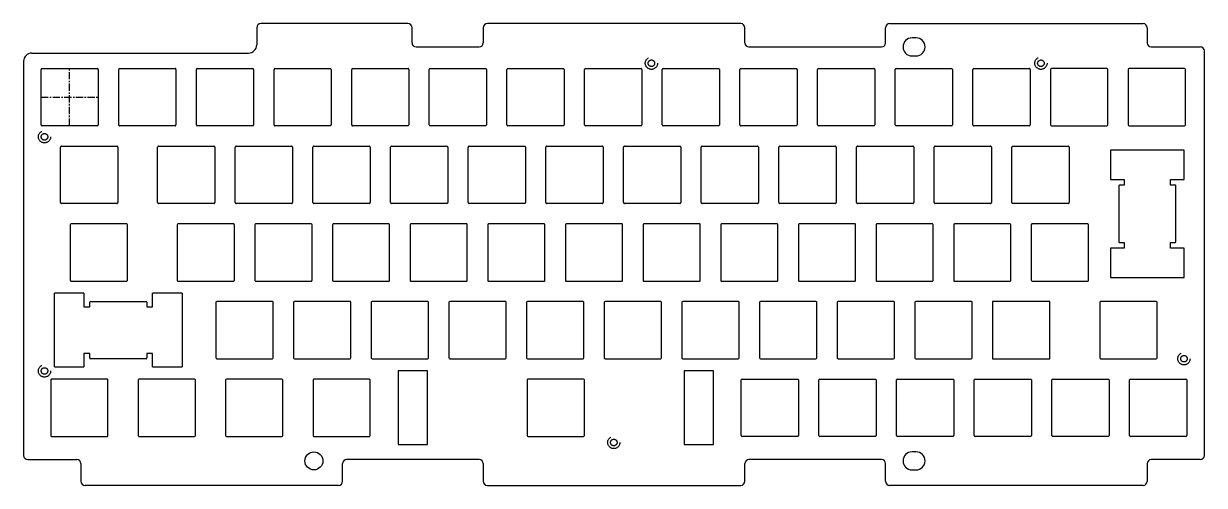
# Model space of a CAD drawing. Header units: millimetres. Extents: x 1341 to 3576, y -414 to 1667.
# Drawn here: x 3287.3 to 3576.2, y 1553.9 to 1666.9 of the extents above; entities that cross this region are included whole.
import ezdxf

# ---------------------------------------------------------------- set-up
doc = ezdxf.new("R2010")
doc.units = ezdxf.units.MM
doc.linetypes.add('CENTER', pattern=[50.8, 31.75, -6.35, 6.35, -6.35])
doc.linetypes.add('HIDDEN', pattern=[9.525, 6.35, -3.175])
doc.layers.add('DEFAULT_2', color=8, linetype='HIDDEN')

msp = doc.modelspace()

# ---------------------------------------------------------------- linework, layer by layer
at = {"color": 6, "linetype": 'Continuous'}
for p, q in [((3344.31, 1665.91), (3344.31, 1661.71)), ((3381.31, 1666.91), (3345.31, 1666.91)), ((3382.31, 1662.21), (3382.31, 1665.91)), ((3399.747, 1665.91), (3399.747, 1662.21)), ((3462.747, 1666.91), (3400.747, 1666.91)), ((3463.747, 1662.21), (3463.747, 1665.91)), ((3498.185, 1662.21), (3498.185, 1665.91)), ((3499.185, 1666.91), (3561.185, 1666.91)), ((3562.185, 1665.91), (3562.185, 1662.21)), ((3383.31, 1661.21), (3398.747, 1661.21)), ((3464.747, 1661.21), (3497.185, 1661.21)), ((3505.65, 1663.41), (3504.65, 1663.41)), ((3563.185, 1661.21), (3575.185, 1661.21)), ((3289.279, 1659.71), (3342.31, 1659.71)), ((3504.65, 1659.01), (3505.65, 1659.01)), ((3576.185, 1561.24), (3576.185, 1660.21)), ((3287.279, 1657.71), (3287.279, 1561.24)), ((3291.545, 1642.11), (3291.545, 1655.71)), ((3291.745, 1655.91), (3305.345, 1655.91)), ((3305.545, 1655.71), (3305.545, 1642.11)), ((3310.545, 1642.11), (3310.545, 1655.71)), ((3310.745, 1655.91), (3324.345, 1655.91)), ((3324.545, 1655.71), (3324.545, 1642.11)), ((3329.545, 1642.11), (3329.545, 1655.71)), ((3329.745, 1655.91), (3343.345, 1655.91)), ((3343.545, 1655.71), (3343.545, 1642.11)), ((3348.545, 1642.11), (3348.545, 1655.71)), ((3348.745, 1655.91), (3362.345, 1655.91)), ((3362.545, 1655.71), (3362.545, 1642.11)), ((3367.545, 1642.11), (3367.545, 1655.71)), ((3367.745, 1655.91), (3381.345, 1655.91)), ((3381.545, 1655.71), (3381.545, 1642.11)), ((3386.545, 1642.11), (3386.545, 1655.71)), ((3386.745, 1655.91), (3400.345, 1655.91)), ((3400.545, 1655.71), (3400.545, 1642.11)), ((3405.545, 1642.11), (3405.545, 1655.71)), ((3405.745, 1655.91), (3419.345, 1655.91)), ((3419.545, 1655.71), (3419.545, 1642.11)), ((3424.545, 1642.11), (3424.545, 1655.71)), ((3424.745, 1655.91), (3438.345, 1655.91)), ((3438.545, 1655.71), (3438.545, 1642.11)), ((3443.545, 1642.11), (3443.545, 1655.71)), ((3443.745, 1655.91), (3457.345, 1655.91)), ((3457.545, 1655.71), (3457.545, 1642.11)), ((3462.545, 1642.11), (3462.545, 1655.71)), ((3462.745, 1655.91), (3476.345, 1655.91)), ((3476.545, 1655.71), (3476.545, 1642.11)), ((3481.545, 1642.11), (3481.545, 1655.71)), ((3481.745, 1655.91), (3495.345, 1655.91)), ((3495.545, 1655.71), (3495.545, 1642.11)), ((3500.545, 1642.11), (3500.545, 1655.71)), ((3500.745, 1655.91), (3514.345, 1655.91)), ((3514.545, 1655.71), (3514.545, 1642.11)), ((3519.545, 1642.11), (3519.545, 1655.71)), ((3519.745, 1655.91), (3533.345, 1655.91)), ((3533.545, 1655.71), (3533.545, 1642.11)), ((3538.545, 1655.71), (3538.545, 1642.11)), ((3552.345, 1655.91), (3538.745, 1655.91)), ((3552.545, 1642.11), (3552.545, 1655.71)), ((3557.545, 1655.71), (3557.545, 1642.11)), ((3571.345, 1655.91), (3557.745, 1655.91)), ((3571.545, 1642.11), (3571.545, 1655.71)), ((3305.345, 1641.91), (3291.745, 1641.91)), ((3324.345, 1641.91), (3310.745, 1641.91)), ((3343.345, 1641.91), (3329.745, 1641.91)), ((3362.345, 1641.91), (3348.745, 1641.91)), ((3381.345, 1641.91), (3367.745, 1641.91)), ((3400.345, 1641.91), (3386.745, 1641.91)), ((3419.345, 1641.91), (3405.745, 1641.91)), ((3438.345, 1641.91), (3424.745, 1641.91)), ((3457.345, 1641.91), (3443.745, 1641.91)), ((3476.345, 1641.91), (3462.745, 1641.91)), ((3495.345, 1641.91), (3481.745, 1641.91)), ((3514.345, 1641.91), (3500.745, 1641.91)), ((3533.345, 1641.91), (3519.745, 1641.91)), ((3538.745, 1641.91), (3552.345, 1641.91)), ((3557.745, 1641.91), (3571.345, 1641.91)), ((3296.31, 1623.11), (3296.31, 1636.71)), ((3296.51, 1636.91), (3310.11, 1636.91)), ((3310.31, 1636.71), (3310.31, 1623.11)), ((3320.075, 1623.11), (3320.075, 1636.71)), ((3320.275, 1636.91), (3333.875, 1636.91)), ((3334.075, 1636.71), (3334.075, 1623.11)), ((3339.075, 1623.11), (3339.075, 1636.71)), ((3339.275, 1636.91), (3352.875, 1636.91)), ((3353.075, 1636.71), (3353.075, 1623.11)), ((3358.075, 1623.11), (3358.075, 1636.71)), ((3358.275, 1636.91), (3371.875, 1636.91)), ((3372.075, 1636.71), (3372.075, 1623.11)), ((3377.075, 1623.11), (3377.075, 1636.71)), ((3377.275, 1636.91), (3390.875, 1636.91)), ((3391.075, 1636.71), (3391.075, 1623.11)), ((3396.075, 1623.11), (3396.075, 1636.71)), ((3396.275, 1636.91), (3409.875, 1636.91)), ((3410.075, 1636.71), (3410.075, 1623.11)), ((3415.075, 1623.11), (3415.075, 1636.71)), ((3415.275, 1636.91), (3428.875, 1636.91)), ((3429.075, 1636.71), (3429.075, 1623.11)), ((3434.075, 1623.11), (3434.075, 1636.71)), ((3434.275, 1636.91), (3447.875, 1636.91)), ((3448.075, 1636.71), (3448.075, 1623.11)), ((3453.075, 1623.11), (3453.075, 1636.71)), ((3453.275, 1636.91), (3466.875, 1636.91)), ((3467.075, 1636.71), (3467.075, 1623.11)), ((3472.075, 1623.11), (3472.075, 1636.71)), ((3472.275, 1636.91), (3485.875, 1636.91)), ((3486.075, 1636.71), (3486.075, 1623.11)), ((3491.075, 1623.11), (3491.075, 1636.71)), ((3491.275, 1636.91), (3504.875, 1636.91)), ((3505.075, 1636.71), (3505.075, 1623.11)), ((3510.075, 1623.11), (3510.075, 1636.71)), ((3510.275, 1636.91), (3523.875, 1636.91)), ((3524.075, 1636.71), (3524.075, 1623.11)), ((3529.075, 1623.11), (3529.075, 1636.71)), ((3529.275, 1636.91), (3542.875, 1636.91)), ((3543.075, 1636.71), (3543.075, 1623.11)), ((3571.23, 1635.97), (3553.23, 1635.97)), ((3553.23, 1635.97), (3553.23, 1628.77)), ((3571.23, 1628.77), (3571.23, 1635.97)), ((3553.23, 1628.77), (3556.53, 1628.77)), ((3555.23, 1627.17), (3555.23, 1613.57)), ((3556.53, 1627.37), (3555.43, 1627.37)), ((3556.53, 1628.77), (3556.53, 1627.37)), ((3567.93, 1628.77), (3571.23, 1628.77)), ((3567.93, 1627.37), (3567.93, 1628.77)), ((3569.03, 1627.37), (3567.93, 1627.37)), ((3569.23, 1613.57), (3569.23, 1627.17)), ((3310.11, 1622.91), (3296.51, 1622.91)), ((3333.875, 1622.91), (3320.275, 1622.91)), ((3352.875, 1622.91), (3339.275, 1622.91)), ((3371.875, 1622.91), (3358.275, 1622.91)), ((3390.875, 1622.91), (3377.275, 1622.91)), ((3409.875, 1622.91), (3396.275, 1622.91)), ((3428.875, 1622.91), (3415.275, 1622.91)), ((3447.875, 1622.91), (3434.275, 1622.91)), ((3466.875, 1622.91), (3453.275, 1622.91)), ((3485.875, 1622.91), (3472.275, 1622.91)), ((3504.875, 1622.91), (3491.275, 1622.91)), ((3523.875, 1622.91), (3510.275, 1622.91)), ((3542.875, 1622.91), (3529.275, 1622.91)), ((3312.495, 1617.91), (3298.895, 1617.91)), ((3338.64, 1617.91), (3325.04, 1617.91)), ((3357.64, 1617.91), (3344.04, 1617.91)), ((3376.64, 1617.91), (3363.04, 1617.91)), ((3395.64, 1617.91), (3382.04, 1617.91)), ((3414.64, 1617.91), (3401.04, 1617.91)), ((3433.64, 1617.91), (3420.04, 1617.91)), ((3452.64, 1617.91), (3439.04, 1617.91)), ((3471.64, 1617.91), (3458.04, 1617.91)), ((3490.64, 1617.91), (3477.04, 1617.91)), ((3509.64, 1617.91), (3496.04, 1617.91)), ((3528.64, 1617.91), (3515.04, 1617.91)), ((3547.64, 1617.91), (3534.04, 1617.91)), ((3298.695, 1617.71), (3298.695, 1604.11)), ((3312.695, 1604.11), (3312.695, 1617.71)), ((3324.84, 1617.71), (3324.84, 1604.11)), ((3338.84, 1604.11), (3338.84, 1617.71)), ((3343.84, 1617.71), (3343.84, 1604.11)), ((3357.84, 1604.11), (3357.84, 1617.71)), ((3362.84, 1617.71), (3362.84, 1604.11)), ((3376.84, 1604.11), (3376.84, 1617.71)), ((3381.84, 1617.71), (3381.84, 1604.11)), ((3395.84, 1604.11), (3395.84, 1617.71)), ((3400.84, 1617.71), (3400.84, 1604.11)), ((3414.84, 1604.11), (3414.84, 1617.71)), ((3419.84, 1617.71), (3419.84, 1604.11)), ((3433.84, 1604.11), (3433.84, 1617.71)), ((3438.84, 1617.71), (3438.84, 1604.11)), ((3452.84, 1604.11), (3452.84, 1617.71)), ((3457.84, 1617.71), (3457.84, 1604.11)), ((3471.84, 1604.11), (3471.84, 1617.71)), ((3476.84, 1617.71), (3476.84, 1604.11)), ((3490.84, 1604.11), (3490.84, 1617.71)), ((3495.84, 1617.71), (3495.84, 1604.11)), ((3509.84, 1604.11), (3509.84, 1617.71)), ((3514.84, 1617.71), (3514.84, 1604.11)), ((3528.84, 1604.11), (3528.84, 1617.71)), ((3533.84, 1617.71), (3533.84, 1604.11)), ((3547.84, 1604.11), (3547.84, 1617.71)), ((3555.43, 1613.37), (3556.53, 1613.37)), ((3556.53, 1613.37), (3556.53, 1611.97)), ((3567.93, 1613.37), (3569.03, 1613.37)), ((3567.93, 1611.97), (3567.93, 1613.37)), ((3556.53, 1611.97), (3553.23, 1611.97)), ((3553.23, 1611.97), (3553.23, 1604.77)), ((3571.23, 1611.97), (3567.93, 1611.97)), ((3571.23, 1604.77), (3571.23, 1611.97)), ((3298.895, 1603.91), (3312.495, 1603.91)), ((3325.04, 1603.91), (3338.64, 1603.91)), ((3344.04, 1603.91), (3357.64, 1603.91)), ((3363.04, 1603.91), (3376.64, 1603.91)), ((3382.04, 1603.91), (3395.64, 1603.91)), ((3401.04, 1603.91), (3414.64, 1603.91)), ((3420.04, 1603.91), (3433.64, 1603.91)), ((3439.04, 1603.91), (3452.64, 1603.91)), ((3458.04, 1603.91), (3471.64, 1603.91)), ((3477.04, 1603.91), (3490.64, 1603.91)), ((3496.04, 1603.91), (3509.64, 1603.91)), ((3515.04, 1603.91), (3528.64, 1603.91)), ((3534.04, 1603.91), (3547.64, 1603.91)), ((3553.23, 1604.77), (3571.23, 1604.77)), ((3294.845, 1582.91), (3294.845, 1600.91)), ((3302.045, 1600.91), (3294.845, 1600.91)), ((3302.045, 1600.91), (3302.045, 1597.61)), ((3318.845, 1597.61), (3318.845, 1600.91)), ((3326.045, 1600.91), (3318.845, 1600.91)), ((3326.045, 1600.91), (3326.045, 1582.91)), ((3303.445, 1597.61), (3303.445, 1598.71)), ((3303.645, 1598.91), (3317.245, 1598.91)), ((3317.445, 1598.71), (3317.445, 1597.61)), ((3334.35, 1598.71), (3334.35, 1585.11)), ((3348.15, 1598.91), (3334.55, 1598.91)), ((3348.35, 1585.11), (3348.35, 1598.71)), ((3353.35, 1598.71), (3353.35, 1585.11)), ((3367.15, 1598.91), (3353.55, 1598.91)), ((3367.35, 1585.11), (3367.35, 1598.71)), ((3372.35, 1598.71), (3372.35, 1585.11)), ((3386.15, 1598.91), (3372.55, 1598.91)), ((3386.35, 1585.11), (3386.35, 1598.71)), ((3391.35, 1598.71), (3391.35, 1585.11)), ((3405.15, 1598.91), (3391.55, 1598.91)), ((3405.35, 1585.11), (3405.35, 1598.71)), ((3410.35, 1598.71), (3410.35, 1585.11)), ((3424.15, 1598.91), (3410.55, 1598.91)), ((3424.35, 1585.11), (3424.35, 1598.71)), ((3429.35, 1598.71), (3429.35, 1585.11)), ((3443.15, 1598.91), (3429.55, 1598.91)), ((3443.35, 1585.11), (3443.35, 1598.71)), ((3448.35, 1598.71), (3448.35, 1585.11)), ((3462.15, 1598.91), (3448.55, 1598.91)), ((3462.35, 1585.11), (3462.35, 1598.71)), ((3467.35, 1598.71), (3467.35, 1585.11)), ((3481.15, 1598.91), (3467.55, 1598.91)), ((3481.35, 1585.11), (3481.35, 1598.71)), ((3486.35, 1598.71), (3486.35, 1585.11)), ((3500.15, 1598.91), (3486.55, 1598.91)), ((3500.35, 1585.11), (3500.35, 1598.71)), ((3505.35, 1598.71), (3505.35, 1585.11)), ((3519.15, 1598.91), (3505.55, 1598.91)), ((3519.35, 1585.11), (3519.35, 1598.71)), ((3538.35, 1598.91), (3524.35, 1598.91)), ((3524.35, 1598.91), (3524.35, 1584.91)), ((3538.35, 1584.91), (3538.35, 1598.91)), ((3550.6, 1598.71), (3550.6, 1585.11)), ((3564.4, 1598.91), (3550.8, 1598.91)), ((3564.6, 1585.11), (3564.6, 1598.71)), ((3302.045, 1597.61), (3303.445, 1597.61)), ((3317.445, 1597.61), (3318.845, 1597.61)), ((3302.045, 1586.21), (3302.045, 1582.91)), ((3303.445, 1586.21), (3302.045, 1586.21)), ((3303.445, 1585.11), (3303.445, 1586.21)), ((3317.445, 1586.21), (3317.445, 1585.11)), ((3318.845, 1586.21), (3317.445, 1586.21)), ((3318.845, 1582.91), (3318.845, 1586.21)), ((3317.245, 1584.91), (3303.645, 1584.91)), ((3334.55, 1584.91), (3348.15, 1584.91)), ((3353.55, 1584.91), (3367.15, 1584.91)), ((3372.55, 1584.91), (3386.15, 1584.91)), ((3391.55, 1584.91), (3405.15, 1584.91)), ((3410.55, 1584.91), (3424.15, 1584.91)), ((3429.55, 1584.91), (3443.15, 1584.91)), ((3448.55, 1584.91), (3462.15, 1584.91)), ((3467.55, 1584.91), (3481.15, 1584.91)), ((3486.55, 1584.91), (3500.15, 1584.91)), ((3505.55, 1584.91), (3519.15, 1584.91)), ((3524.35, 1584.91), (3538.35, 1584.91)), ((3550.8, 1584.91), (3564.4, 1584.91)), ((3294.845, 1582.91), (3302.045, 1582.91)), ((3318.845, 1582.91), (3326.045, 1582.91)), ((3378.885, 1581.91), (3378.885, 1563.91)), ((3386.085, 1581.91), (3378.885, 1581.91)), ((3386.085, 1563.91), (3386.085, 1581.91)), ((3456.085, 1581.91), (3448.885, 1581.91)), ((3448.885, 1581.91), (3448.885, 1563.91)), ((3456.085, 1563.91), (3456.085, 1581.91)), ((3293.915, 1579.71), (3293.915, 1566.11)), ((3307.715, 1579.91), (3294.115, 1579.91)), ((3307.915, 1566.11), (3307.915, 1579.71)), ((3315.305, 1579.71), (3315.305, 1566.11)), ((3329.105, 1579.91), (3315.505, 1579.91)), ((3329.305, 1566.11), (3329.305, 1579.71)), ((3336.695, 1579.71), (3336.695, 1566.11)), ((3350.495, 1579.91), (3336.895, 1579.91)), ((3350.695, 1566.11), (3350.695, 1579.71)), ((3358.085, 1579.71), (3358.085, 1566.11)), ((3371.885, 1579.91), (3358.285, 1579.91)), ((3372.085, 1566.11), (3372.085, 1579.71)), ((3410.485, 1579.71), (3410.485, 1566.11)), ((3424.285, 1579.91), (3410.685, 1579.91)), ((3424.485, 1566.11), (3424.485, 1579.71)), ((3462.885, 1566.11), (3462.885, 1579.71)), ((3463.085, 1579.91), (3476.685, 1579.91)), ((3476.885, 1579.71), (3476.885, 1566.11)), ((3481.885, 1566.11), (3481.885, 1579.71)), ((3482.085, 1579.91), (3495.685, 1579.91)), ((3495.885, 1579.71), (3495.885, 1566.11)), ((3500.885, 1566.11), (3500.885, 1579.71)), ((3501.085, 1579.91), (3514.685, 1579.91)), ((3514.885, 1579.71), (3514.885, 1566.11)), ((3519.885, 1566.11), (3519.885, 1579.71)), ((3520.085, 1579.91), (3533.685, 1579.91)), ((3533.885, 1579.71), (3533.885, 1566.11)), ((3538.885, 1566.11), (3538.885, 1579.71)), ((3539.085, 1579.91), (3552.685, 1579.91)), ((3552.885, 1579.71), (3552.885, 1566.11)), ((3557.885, 1566.11), (3557.885, 1579.71)), ((3558.085, 1579.91), (3571.685, 1579.91)), ((3571.885, 1579.71), (3571.885, 1566.11)), ((3294.115, 1565.91), (3307.715, 1565.91)), ((3315.505, 1565.91), (3329.105, 1565.91)), ((3336.895, 1565.91), (3350.495, 1565.91)), ((3358.285, 1565.91), (3371.885, 1565.91)), ((3410.685, 1565.91), (3424.285, 1565.91)), ((3476.685, 1565.91), (3463.085, 1565.91)), ((3495.685, 1565.91), (3482.085, 1565.91)), ((3514.685, 1565.91), (3501.085, 1565.91)), ((3533.685, 1565.91), (3520.085, 1565.91)), ((3552.685, 1565.91), (3539.085, 1565.91)), ((3571.685, 1565.91), (3558.085, 1565.91)), ((3378.885, 1563.91), (3386.085, 1563.91)), ((3448.885, 1563.91), (3456.085, 1563.91)), ((3288.279, 1560.24), (3300.31, 1560.24)), ((3398.747, 1560.24), (3366.31, 1560.24)), ((3497.185, 1560.24), (3464.747, 1560.24)), ((3505.65, 1562.11), (3504.65, 1562.11)), ((3575.185, 1560.24), (3563.185, 1560.24)), ((3301.31, 1559.24), (3301.31, 1554.91)), ((3365.31, 1554.91), (3365.31, 1559.24)), ((3399.747, 1559.24), (3399.747, 1554.91)), ((3463.747, 1554.91), (3463.747, 1559.24)), ((3498.185, 1554.91), (3498.185, 1559.24)), ((3504.65, 1557.71), (3505.65, 1557.71)), ((3562.185, 1559.24), (3562.185, 1554.91)), ((3364.31, 1553.91), (3302.31, 1553.91)), ((3400.747, 1553.91), (3462.747, 1553.91)), ((3561.185, 1553.91), (3499.185, 1553.91))]:
    msp.add_line(p, q, dxfattribs=at)
at = {"color": 1, "linetype": 'CENTER', "ltscale": 0.056}
for p, q in [((3298.545, 1641.91), (3298.545, 1655.91)), ((3291.545, 1648.91), (3305.545, 1648.91))]:
    msp.add_line(p, q, dxfattribs=at)
at = {"color": 6, "linetype": 'Continuous'}
msp.add_circle((3358.31, 1559.91), 2.2, dxfattribs=at)
for centre, radius, start, end in [((3345.31, 1665.91), 1, 90, 180), ((3381.31, 1665.91), 1, 0, 90), ((3400.747, 1665.91), 1, 90, 180), ((3462.747, 1665.91), 1, 0, 90), ((3499.185, 1665.91), 1, 90, 180), ((3561.185, 1665.91), 1, 0, 90), ((3342.31, 1661.71), 2, 270, 0), ((3383.31, 1662.21), 1, 180, 270), ((3398.747, 1662.21), 1, 270, 0), ((3464.747, 1662.21), 1, 180, 270), ((3497.185, 1662.21), 1, 270, 0), ((3504.65, 1661.21), 2.2, 90, 270), ((3505.65, 1661.21), 2.2, 270, 90), ((3563.185, 1662.21), 1, 180, 270), ((3575.185, 1660.21), 1, 0, 90), ((3289.279, 1657.71), 2, 90, 180), ((3291.745, 1655.71), 0.2, 90, 180), ((3305.345, 1655.71), 0.2, 0, 90), ((3310.745, 1655.71), 0.2, 90, 180), ((3324.345, 1655.71), 0.2, 359.99999, 90), ((3329.745, 1655.71), 0.2, 90, 180), ((3343.345, 1655.71), 0.2, 360, 90), ((3348.745, 1655.71), 0.2, 90, 180), ((3362.345, 1655.71), 0.2, 360, 90), ((3367.745, 1655.71), 0.2, 90, 180), ((3381.345, 1655.71), 0.2, 359.99999, 90), ((3386.745, 1655.71), 0.2, 90, 180), ((3400.345, 1655.71), 0.2, 360, 90), ((3405.745, 1655.71), 0.2, 90, 180), ((3419.345, 1655.71), 0.2, 360, 90), ((3424.745, 1655.71), 0.2, 90, 180), ((3438.345, 1655.71), 0.2, 359.99999, 90), ((3443.745, 1655.71), 0.2, 90, 180), ((3457.345, 1655.71), 0.2, 0, 90), ((3462.745, 1655.71), 0.2, 90, 180), ((3476.345, 1655.71), 0.2, 359.99999, 90), ((3481.745, 1655.71), 0.2, 90, 180), ((3495.345, 1655.71), 0.2, 359.99999, 90), ((3500.745, 1655.71), 0.2, 90, 180), ((3514.345, 1655.71), 0.2, 0, 90), ((3519.745, 1655.71), 0.2, 90, 180), ((3533.345, 1655.71), 0.2, 359.99999, 90), ((3538.745, 1655.71), 0.2, 90, 180), ((3552.345, 1655.71), 0.2, 0, 90), ((3557.745, 1655.71), 0.2, 90, 180), ((3571.345, 1655.71), 0.2, 0, 90), ((3291.745, 1642.11), 0.2, 180, 270), ((3305.345, 1642.11), 0.2, 270, 360), ((3310.745, 1642.11), 0.2, 179.99999, 270), ((3324.345, 1642.11), 0.2, 270, 0), ((3329.745, 1642.11), 0.2, 180, 270), ((3343.345, 1642.11), 0.2, 270, 0), ((3348.745, 1642.11), 0.2, 179.99999, 270), ((3362.345, 1642.11), 0.2, 270, 0), ((3367.745, 1642.11), 0.2, 179.99999, 270), ((3381.345, 1642.11), 0.2, 270, 0), ((3386.745, 1642.11), 0.2, 180, 270), ((3400.345, 1642.11), 0.2, 270, 0), ((3405.745, 1642.11), 0.2, 179.99999, 270), ((3419.345, 1642.11), 0.2, 270, 0), ((3424.745, 1642.11), 0.2, 180, 270), ((3438.345, 1642.11), 0.2, 270, 0), ((3443.745, 1642.11), 0.2, 180, 270), ((3457.345, 1642.11), 0.2, 270, 0), ((3462.745, 1642.11), 0.2, 179.99999, 270), ((3476.345, 1642.11), 0.2, 270, 0), ((3481.745, 1642.11), 0.2, 180, 270), ((3495.345, 1642.11), 0.2, 270, 0), ((3500.745, 1642.11), 0.2, 180, 270), ((3514.345, 1642.11), 0.2, 270, 0), ((3519.745, 1642.11), 0.2, 179.99999, 270), ((3533.345, 1642.11), 0.2, 270, 0), ((3538.745, 1642.11), 0.2, 180, 270), ((3552.345, 1642.11), 0.2, 270, 0), ((3557.745, 1642.11), 0.2, 180, 270), ((3571.345, 1642.11), 0.2, 270, 0), ((3296.51, 1636.71), 0.2, 89.99999, 180), ((3310.11, 1636.71), 0.2, 360, 90.00001), ((3320.275, 1636.71), 0.2, 89.99999, 180), ((3333.875, 1636.71), 0.2, 359.99999, 90.00001), ((3339.275, 1636.71), 0.2, 89.99999, 180), ((3352.875, 1636.71), 0.2, 0, 90.00001), ((3358.275, 1636.71), 0.2, 89.99999, 180), ((3371.875, 1636.71), 0.2, 360, 90.00001), ((3377.275, 1636.71), 0.2, 89.99999, 180), ((3390.875, 1636.71), 0.2, 359.99999, 90.00001), ((3396.275, 1636.71), 0.2, 89.99999, 180), ((3409.875, 1636.71), 0.2, 360, 90.00001), ((3415.275, 1636.71), 0.2, 89.99999, 180), ((3428.875, 1636.71), 0.2, 359.99999, 90.00001), ((3434.275, 1636.71), 0.2, 89.99999, 180), ((3447.875, 1636.71), 0.2, 359.99999, 90.00001), ((3453.275, 1636.71), 0.2, 89.99999, 180), ((3466.875, 1636.71), 0.2, 0, 90.00001), ((3472.275, 1636.71), 0.2, 89.99999, 180), ((3485.875, 1636.71), 0.2, 359.99999, 90.00001), ((3491.275, 1636.71), 0.2, 89.99999, 180), ((3504.875, 1636.71), 0.2, 0, 90.00001), ((3510.275, 1636.71), 0.2, 89.99999, 180), ((3523.875, 1636.71), 0.2, 0, 90.00001), ((3529.275, 1636.71), 0.2, 89.99999, 180), ((3542.875, 1636.71), 0.2, 359.99999, 90.00001), ((3555.43, 1627.17), 0.2, 90, 180), ((3569.03, 1627.17), 0.2, 360, 90.00001), ((3296.51, 1623.11), 0.2, 180, 270.00001), ((3310.11, 1623.11), 0.2, 269.99999, 0), ((3320.275, 1623.11), 0.2, 179.99999, 270.00001), ((3333.875, 1623.11), 0.2, 269.99999, 0), ((3339.275, 1623.11), 0.2, 180, 270.00001), ((3352.875, 1623.11), 0.2, 269.99999, 360), ((3358.275, 1623.11), 0.2, 179.99999, 270.00001), ((3371.875, 1623.11), 0.2, 269.99999, 0), ((3377.275, 1623.11), 0.2, 179.99999, 270.00001), ((3390.875, 1623.11), 0.2, 269.99999, 0), ((3396.275, 1623.11), 0.2, 180, 270.00001), ((3409.875, 1623.11), 0.2, 269.99999, 0), ((3415.275, 1623.11), 0.2, 179.99999, 270.00001), ((3428.875, 1623.11), 0.2, 269.99999, 0), ((3434.275, 1623.11), 0.2, 180, 270.00001), ((3447.875, 1623.11), 0.2, 269.99999, 0), ((3453.275, 1623.11), 0.2, 180, 270.00001), ((3466.875, 1623.11), 0.2, 269.99999, 0), ((3472.275, 1623.11), 0.2, 179.99999, 270.00001), ((3485.875, 1623.11), 0.2, 269.99999, 0), ((3491.275, 1623.11), 0.2, 180, 270.00001), ((3504.875, 1623.11), 0.2, 269.99999, 0), ((3510.275, 1623.11), 0.2, 179.99999, 270.00001), ((3523.875, 1623.11), 0.2, 269.99999, 0), ((3529.275, 1623.11), 0.2, 179.99999, 270.00001), ((3542.875, 1623.11), 0.2, 269.99999, 0), ((3298.895, 1617.71), 0.2, 90, 180), ((3312.495, 1617.71), 0.2, 0, 90), ((3325.04, 1617.71), 0.2, 90, 180), ((3338.64, 1617.71), 0.2, 359.99999, 90), ((3344.04, 1617.71), 0.2, 90, 180), ((3357.64, 1617.71), 0.2, 360, 90), ((3363.04, 1617.71), 0.2, 90, 180), ((3376.64, 1617.71), 0.2, 360, 90), ((3382.04, 1617.71), 0.2, 90, 180), ((3395.64, 1617.71), 0.2, 359.99999, 90), ((3401.04, 1617.71), 0.2, 90, 180), ((3414.64, 1617.71), 0.2, 360, 90), ((3420.04, 1617.71), 0.2, 90, 180), ((3433.64, 1617.71), 0.2, 359.99999, 90), ((3439.04, 1617.71), 0.2, 90, 180), ((3452.64, 1617.71), 0.2, 359.99999, 90), ((3458.04, 1617.71), 0.2, 90, 180), ((3471.64, 1617.71), 0.2, 0, 90), ((3477.04, 1617.71), 0.2, 90, 180), ((3490.64, 1617.71), 0.2, 359.99999, 90), ((3496.04, 1617.71), 0.2, 90, 180), ((3509.64, 1617.71), 0.2, 0, 90), ((3515.04, 1617.71), 0.2, 90, 180), ((3528.64, 1617.71), 0.2, 0, 90), ((3534.04, 1617.71), 0.2, 90, 180.00001), ((3547.64, 1617.71), 0.2, 360, 90), ((3555.43, 1613.57), 0.2, 180, 270.00001), ((3569.03, 1613.57), 0.2, 270, 0), ((3298.895, 1604.11), 0.2, 180, 270.00001), ((3312.495, 1604.11), 0.2, 269.99999, 360), ((3325.04, 1604.11), 0.2, 179.99999, 270.00001), ((3338.64, 1604.11), 0.2, 269.99999, 0), ((3344.04, 1604.11), 0.2, 180, 270.00001), ((3357.64, 1604.11), 0.2, 269.99999, 0), ((3363.04, 1604.11), 0.2, 179.99999, 270.00001), ((3376.64, 1604.11), 0.2, 269.99999, 0), ((3382.04, 1604.11), 0.2, 180, 270.00001), ((3395.64, 1604.11), 0.2, 269.99999, 0), ((3401.04, 1604.11), 0.2, 180, 270.00001), ((3414.64, 1604.11), 0.2, 269.99999, 0), ((3420.04, 1604.11), 0.2, 179.99999, 270.00001), ((3433.64, 1604.11), 0.2, 269.99999, 0), ((3439.04, 1604.11), 0.2, 180, 270.00001), ((3452.64, 1604.11), 0.2, 269.99999, 0), ((3458.04, 1604.11), 0.2, 180, 270.00001), ((3471.64, 1604.11), 0.2, 269.99999, 0), ((3477.04, 1604.11), 0.2, 179.99999, 270.00001), ((3490.64, 1604.11), 0.2, 269.99999, 0), ((3496.04, 1604.11), 0.2, 180, 270.00001), ((3509.64, 1604.11), 0.2, 269.99999, 0), ((3515.04, 1604.11), 0.2, 179.99999, 270.00001), ((3528.64, 1604.11), 0.2, 269.99999, 0), ((3534.04, 1604.11), 0.2, 180, 270), ((3547.64, 1604.11), 0.2, 270, 0.00001), ((3303.645, 1598.71), 0.2, 90, 180), ((3317.245, 1598.71), 0.2, 0, 90), ((3334.55, 1598.71), 0.2, 90, 180), ((3348.15, 1598.71), 0.2, 359.99999, 90), ((3353.55, 1598.71), 0.2, 90, 180), ((3367.15, 1598.71), 0.2, 359.99999, 90), ((3372.55, 1598.71), 0.2, 90, 180), ((3386.15, 1598.71), 0.2, 360, 90), ((3391.55, 1598.71), 0.2, 90, 180), ((3405.15, 1598.71), 0.2, 359.99999, 90), ((3410.55, 1598.71), 0.2, 90, 180), ((3424.15, 1598.71), 0.2, 360, 90), ((3429.55, 1598.71), 0.2, 90, 180), ((3443.15, 1598.71), 0.2, 0, 90), ((3448.55, 1598.71), 0.2, 90, 180), ((3462.15, 1598.71), 0.2, 359.99999, 90), ((3467.55, 1598.71), 0.2, 90, 180), ((3481.15, 1598.71), 0.2, 0, 90), ((3486.55, 1598.71), 0.2, 90, 180), ((3500.15, 1598.71), 0.2, 359.99999, 90), ((3505.55, 1598.71), 0.2, 90, 180), ((3519.15, 1598.71), 0.2, 359.99999, 90), ((3550.8, 1598.71), 0.2, 90, 180), ((3564.4, 1598.71), 0.2, 0, 90), ((3303.645, 1585.11), 0.2, 180, 270), ((3317.245, 1585.11), 0.2, 270, 0), ((3334.55, 1585.11), 0.2, 179.99999, 270), ((3348.15, 1585.11), 0.2, 270, 0), ((3353.55, 1585.11), 0.2, 180, 270), ((3367.15, 1585.11), 0.2, 270, 0), ((3372.55, 1585.11), 0.2, 180, 270), ((3386.15, 1585.11), 0.2, 270, 0), ((3391.55, 1585.11), 0.2, 179.99999, 270), ((3405.15, 1585.11), 0.2, 270, 0), ((3410.55, 1585.11), 0.2, 180, 270), ((3424.15, 1585.11), 0.2, 270, 0), ((3429.55, 1585.11), 0.2, 179.99999, 270), ((3443.15, 1585.11), 0.2, 270, 0), ((3448.55, 1585.11), 0.2, 179.99999, 270), ((3462.15, 1585.11), 0.2, 270, 0), ((3467.55, 1585.11), 0.2, 180, 270), ((3481.15, 1585.11), 0.2, 270, 0), ((3486.55, 1585.11), 0.2, 179.99999, 270), ((3500.15, 1585.11), 0.2, 270, 0), ((3505.55, 1585.11), 0.2, 180, 270), ((3519.15, 1585.11), 0.2, 270, 0), ((3550.8, 1585.11), 0.2, 180, 270), ((3564.4, 1585.11), 0.2, 270, 0), ((3294.115, 1579.71), 0.2, 89.99999, 180), ((3307.715, 1579.71), 0.2, 360, 90.00001), ((3315.505, 1579.71), 0.2, 90, 180), ((3329.105, 1579.71), 0.2, 0, 90), ((3336.895, 1579.71), 0.2, 90, 180), ((3350.495, 1579.71), 0.2, 0, 90), ((3358.285, 1579.71), 0.2, 90, 180), ((3371.885, 1579.71), 0.2, 0, 90), ((3410.685, 1579.71), 0.2, 90, 180.00001), ((3424.285, 1579.71), 0.2, 360, 90), ((3463.085, 1579.71), 0.2, 90, 180), ((3476.685, 1579.71), 0.2, 0, 90), ((3482.085, 1579.71), 0.2, 90, 180), ((3495.685, 1579.71), 0.2, 0, 90), ((3501.085, 1579.71), 0.2, 90, 180), ((3514.685, 1579.71), 0.2, 0, 90), ((3520.085, 1579.71), 0.2, 90, 180), ((3533.685, 1579.71), 0.2, 0, 90), ((3539.085, 1579.71), 0.2, 90, 180), ((3552.685, 1579.71), 0.2, 0, 90), ((3558.085, 1579.71), 0.2, 90, 180), ((3571.685, 1579.71), 0.2, 0, 90), ((3294.115, 1566.11), 0.2, 180, 270.00001), ((3307.715, 1566.11), 0.2, 269.99999, 0), ((3315.505, 1566.11), 0.2, 180, 270), ((3329.105, 1566.11), 0.2, 270, 0), ((3336.895, 1566.11), 0.2, 180, 270), ((3350.495, 1566.11), 0.2, 270, 0), ((3358.285, 1566.11), 0.2, 180, 270), ((3371.885, 1566.11), 0.2, 270, 0), ((3410.685, 1566.11), 0.2, 180, 270), ((3424.285, 1566.11), 0.2, 270, 0.00001), ((3463.085, 1566.11), 0.2, 180, 270), ((3476.685, 1566.11), 0.2, 270, 0), ((3482.085, 1566.11), 0.2, 180, 270), ((3495.685, 1566.11), 0.2, 270, 0), ((3501.085, 1566.11), 0.2, 180, 270), ((3514.685, 1566.11), 0.2, 270, 0), ((3520.085, 1566.11), 0.2, 180, 270), ((3533.685, 1566.11), 0.2, 270, 0), ((3539.085, 1566.11), 0.2, 180, 270), ((3552.685, 1566.11), 0.2, 270, 0), ((3558.085, 1566.11), 0.2, 180, 270), ((3571.685, 1566.11), 0.2, 270, 0), ((3288.279, 1561.24), 1, 180, 270), ((3300.31, 1559.24), 1, 0, 90), ((3366.31, 1559.24), 1, 90, 180), ((3398.747, 1559.24), 1, 0, 90), ((3464.747, 1559.24), 1, 90, 180), ((3497.185, 1559.24), 1, 0, 90), ((3504.65, 1559.91), 2.2, 90, 270), ((3505.65, 1559.91), 2.2, 270, 90), ((3563.185, 1559.24), 1, 90, 180), ((3575.185, 1561.24), 1, 270, 0), ((3302.31, 1554.91), 1, 180, 270), ((3364.31, 1554.91), 1, 270, 0), ((3400.747, 1554.91), 1, 180, 270), ((3462.747, 1554.91), 1, 270, 0), ((3499.185, 1554.91), 1, 180, 270), ((3561.185, 1554.91), 1, 270, 0)]:
    msp.add_arc(centre, radius, start, end, dxfattribs=at)
at = {"layer": 'DEFAULT_2', "color": 6, "linetype": 'HIDDEN'}
for centre, radius in [((3440.885, 1657.21), 1.5), ((3536.185, 1657.21), 1.5), ((3440.885, 1657.21), 0.8), ((3536.185, 1657.21), 0.8), ((3292.385, 1639.21), 1.5), ((3292.385, 1639.21), 0.8), ((3571.185, 1584.91), 1.5), ((3292.385, 1581.91), 1.5), ((3571.185, 1584.91), 0.8), ((3292.385, 1581.91), 0.8), ((3431.682, 1564.41), 1.5), ((3431.682, 1564.41), 0.8)]:
    msp.add_circle(centre, radius, dxfattribs=at)

doc.saveas('drawing.dxf')
